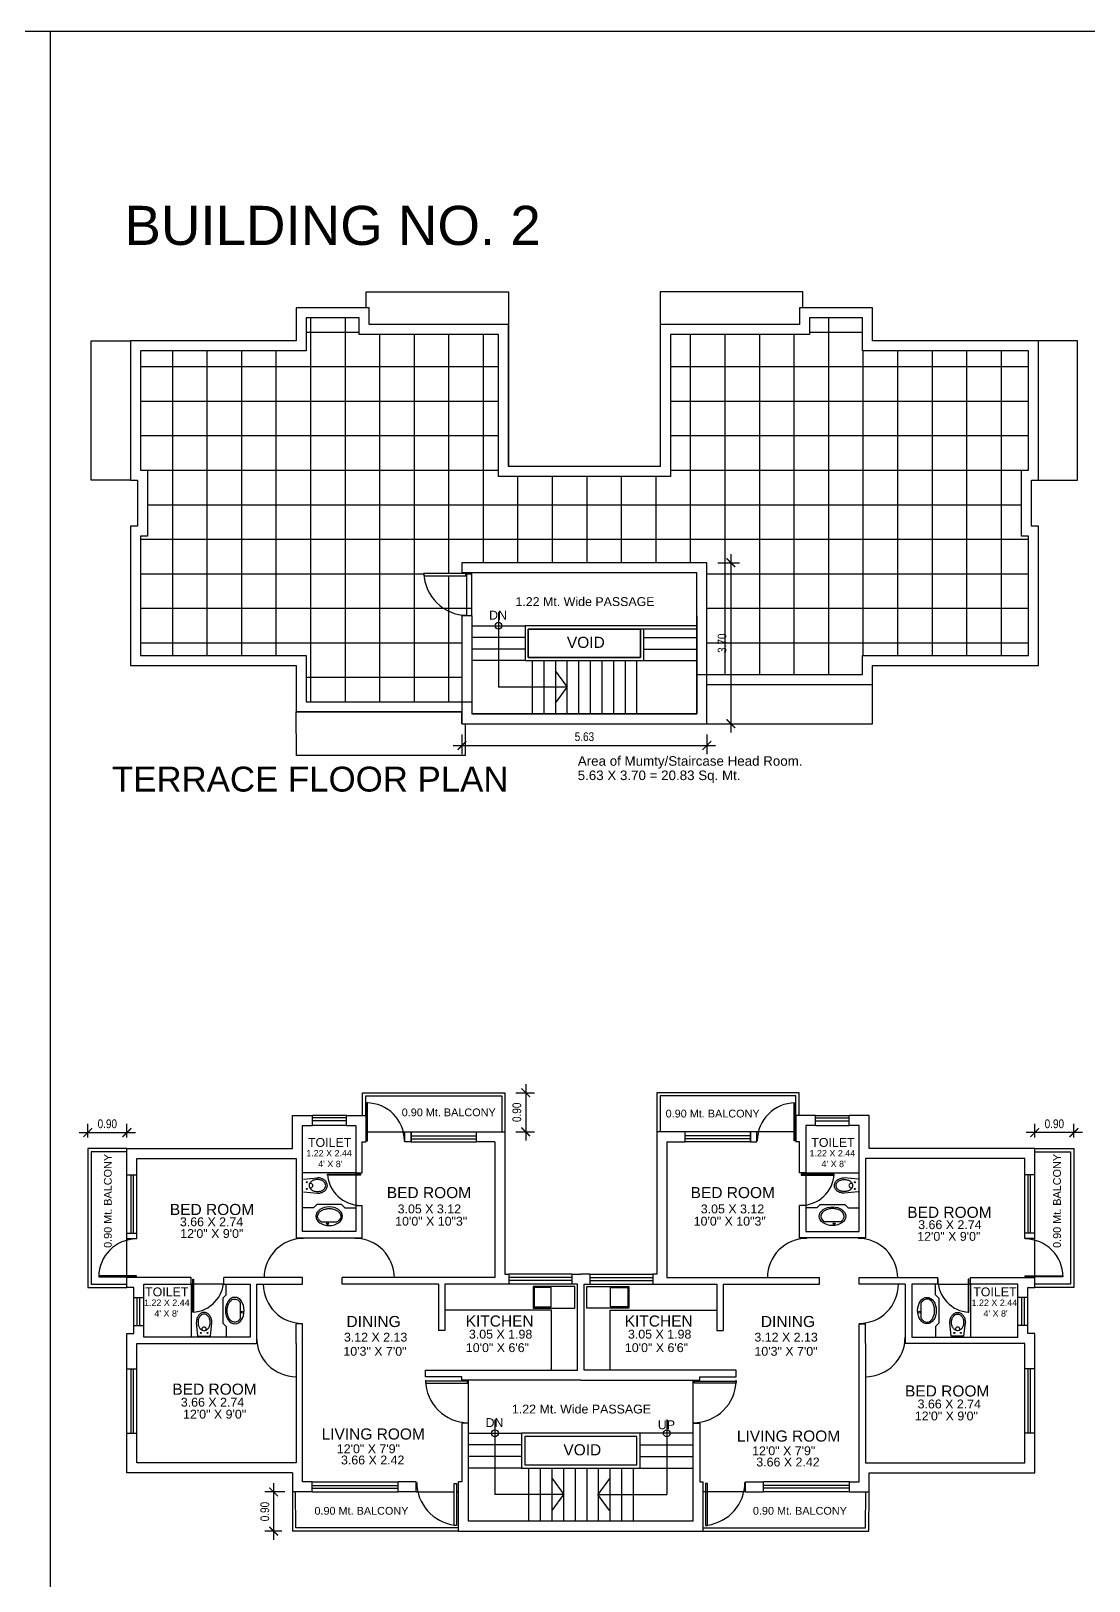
# Model space of a CAD drawing. Header units: metres. Extents: x -1441 to -394, y -133 to 518.
# Drawn here: x -1024.91 to -1000.59, y -32.35 to 3.29 of the extents above; entities that cross this region are included whole.
import ezdxf

# ---------------------------------------------------------------- set-up
doc = ezdxf.new("R2010")
doc.units = ezdxf.units.M
doc.header["$LTSCALE"] = 25.4
doc.header["$PDMODE"] = 3
doc.layers.get('0').update_dxf_attribs({"linetype": 'CONTINUOUS'})
doc.layers.get('DEFPOINTS').update_dxf_attribs({"linetype": 'CONTINUOUS'})
doc.layers.add('FUR', color=1, linetype='CONTINUOUS')
doc.styles.get("Standard").update_dxf_attribs({"font": 'ARIALN.TTF'})
doc.styles.add('STYLE3', font='arial.ttf')
doc.dimstyles.get("Standard").update_dxf_attribs({"dimscale": 0, "dimtxt": 0.2, "dimasz": 0.2, "dimexe": 0.2, "dimexo": 0.25, "dimgap": 0.1, "dimtad": 1, "dimtoh": 1, "dimzin": 0, "dimdsep": 46, "dimtxsty": 'Standard', "dimblk1": 'ARCHTICK', "dimblk2": 'ARCHTICK', "dimsah": 1, "dimcen": 0, "dimdle": 0.2, "dimclrd": 8, "dimclre": 8, "dimclrt": 3, "dimadec": 0, "dimazin": 0, "dimtfac": 1, "dimtmove": 0, "dimatfit": 3, "dimldrblk": 'ARCHTICK', "dimfxl": 25.4, "dimfrac": 1, "dimtolj": 1, "dimtzin": 0, "dimarcsym": 0})

# ---------------------------------------------------------------- blocks, each defined once
blk = doc.blocks.new('_ARCHTICK')
at = {"color": 0, "linetype": 'ByBlock', "const_width": 0.15}
blk.add_lwpolyline([(-0.5, -0.5), (0.5, 0.5)], dxfattribs=at)
blk = doc.blocks.new('*D144')
at = {"color": 8, "lineweight": -2, "transparency": 16777216}
for p, q in [((-1019.33, -30.104), (-1019.33, -31.404)), ((-1019.073, -30.304), (-1019.53, -30.304)), ((-1019.142, -31.204), (-1019.53, -31.204))]:
    blk.add_line(p, q, dxfattribs=at)
at = {"layer": 'DEFPOINTS', "color": 0, "transparency": 16777216}
for p in [(-1018.823, -30.304), (-1019.33, -31.204), (-1018.892, -31.204)]:
    blk.add_point(p, dxfattribs=at)
at = {"color": 8, "lineweight": -2, "transparency": 16777216, "xscale": 0.2, "yscale": 0.2, "zscale": 0.2}
for p, rotation in [((-1019.33, -30.304), 90), ((-1019.33, -31.204), 270)]:
    blk.add_blockref('_ARCHTICK', p, dxfattribs=dict(at, rotation=rotation))
at = {"color": 146, "transparency": 16777216, "insert": (-1019.532, -30.754), "char_height": 0.2, "attachment_point": 5, "rotation": 90}
blk.add_mtext('\\A1;0.90', dxfattribs=at)
blk = doc.blocks.new('*D185')
at = {"color": 8, "lineweight": -2, "transparency": 16777216}
for p, q in [((-1023.802, -22.04), (-1022.502, -22.04)), ((-1023.602, -22.153), (-1023.602, -21.84)), ((-1022.702, -22.153), (-1022.702, -21.84))]:
    blk.add_line(p, q, dxfattribs=at)
at = {"layer": 'DEFPOINTS', "color": 0, "transparency": 16777216}
for p in [(-1022.702, -22.04), (-1023.602, -22.403), (-1022.702, -22.403)]:
    blk.add_point(p, dxfattribs=at)
at = {"color": 8, "lineweight": -2, "transparency": 16777216, "xscale": 0.2, "yscale": 0.2, "zscale": 0.2, "rotation": 180}
blk.add_blockref('_ARCHTICK', (-1023.602, -22.04), dxfattribs=at)
at = {"color": 8, "lineweight": -2, "transparency": 16777216, "xscale": 0.2, "yscale": 0.2, "zscale": 0.2}
blk.add_blockref('_ARCHTICK', (-1022.702, -22.04), dxfattribs=at)
at = {"color": 146, "transparency": 16777216, "insert": (-1023.152, -21.838), "char_height": 0.2, "attachment_point": 5}
blk.add_mtext('\\A1;0.90', dxfattribs=at)
blk = doc.blocks.new('*D186')
at = {"color": 8, "lineweight": -2, "transparency": 16777216}
for p, q in [((-1000.732, -22.04), (-1002.032, -22.04)), ((-1001.832, -22.153), (-1001.832, -21.84)), ((-1000.932, -22.153), (-1000.932, -21.84))]:
    blk.add_line(p, q, dxfattribs=at)
at = {"layer": 'DEFPOINTS', "color": 0, "transparency": 16777216}
for p in [(-1001.832, -22.04), (-1001.832, -22.403), (-1000.932, -22.403)]:
    blk.add_point(p, dxfattribs=at)
at = {"color": 8, "lineweight": -2, "transparency": 16777216, "xscale": 0.2, "yscale": 0.2, "zscale": 0.2, "rotation": 180}
blk.add_blockref('_ARCHTICK', (-1001.832, -22.04), dxfattribs=at)
at = {"color": 8, "lineweight": -2, "transparency": 16777216, "xscale": 0.2, "yscale": 0.2, "zscale": 0.2}
blk.add_blockref('_ARCHTICK', (-1000.932, -22.04), dxfattribs=at)
at = {"color": 146, "transparency": 16777216, "insert": (-1001.382, -21.838), "char_height": 0.2, "attachment_point": 5}
blk.add_mtext('\\A1;0.90', dxfattribs=at)
blk = doc.blocks.new('*D189')
at = {"color": 8, "lineweight": -2, "transparency": 16777216}
for p, q in [((-1013.535, -20.923), (-1013.535, -22.223)), ((-1013.762, -21.123), (-1013.335, -21.123)), ((-1013.762, -22.023), (-1013.335, -22.023))]:
    blk.add_line(p, q, dxfattribs=at)
at = {"layer": 'DEFPOINTS', "color": 0, "transparency": 16777216}
for p in [(-1014.012, -21.123), (-1014.012, -22.023), (-1013.535, -22.023)]:
    blk.add_point(p, dxfattribs=at)
at = {"color": 8, "lineweight": -2, "transparency": 16777216, "xscale": 0.2, "yscale": 0.2, "zscale": 0.2}
for p, rotation in [((-1013.535, -21.123), 90), ((-1013.535, -22.023), 270)]:
    blk.add_blockref('_ARCHTICK', p, dxfattribs=dict(at, rotation=rotation))
at = {"color": 146, "transparency": 16777216, "insert": (-1013.738, -21.573), "char_height": 0.2, "attachment_point": 5, "rotation": 90}
blk.add_mtext('\\A1;0.90', dxfattribs=at)
blk = doc.blocks.new('*D217')
at = {"color": 8, "lineweight": -2, "transparency": 16777216}
for p, q in [((-1015.2, -13.139), (-1009.17, -13.139)), ((-1015, -12.887), (-1015, -13.339)), ((-1009.37, -12.887), (-1009.37, -13.339))]:
    blk.add_line(p, q, dxfattribs=at)
at = {"layer": 'DEFPOINTS', "color": 0, "transparency": 16777216}
for p in [(-1015, -12.637), (-1009.37, -12.637), (-1009.37, -13.139)]:
    blk.add_point(p, dxfattribs=at)
at = {"color": 8, "lineweight": -2, "transparency": 16777216, "xscale": 0.2, "yscale": 0.2, "zscale": 0.2, "rotation": 180}
blk.add_blockref('_ARCHTICK', (-1015, -13.139), dxfattribs=at)
at = {"color": 8, "lineweight": -2, "transparency": 16777216, "xscale": 0.2, "yscale": 0.2, "zscale": 0.2}
blk.add_blockref('_ARCHTICK', (-1009.37, -13.139), dxfattribs=at)
at = {"color": 3, "transparency": 16777216, "insert": (-1012.185, -12.937), "char_height": 0.2, "attachment_point": 5}
blk.add_mtext('\\A1;5.63', dxfattribs=at)
blk = doc.blocks.new('*D218')
at = {"color": 8, "lineweight": -2, "transparency": 16777216}
for p, q in [((-1008.819, -8.736), (-1008.819, -12.837)), ((-1009.12, -8.936), (-1008.619, -8.936)), ((-1009.12, -12.637), (-1008.619, -12.637))]:
    blk.add_line(p, q, dxfattribs=at)
at = {"layer": 'DEFPOINTS', "color": 0, "transparency": 16777216}
for p in [(-1009.37, -8.936), (-1009.37, -12.637), (-1008.819, -12.637)]:
    blk.add_point(p, dxfattribs=at)
at = {"color": 8, "lineweight": -2, "transparency": 16777216, "xscale": 0.2, "yscale": 0.2, "zscale": 0.2}
for p, rotation in [((-1008.819, -8.936), 90), ((-1008.819, -12.637), 270)]:
    blk.add_blockref('_ARCHTICK', p, dxfattribs=dict(at, rotation=rotation))
at = {"color": 3, "transparency": 16777216, "insert": (-1009.021, -10.787), "char_height": 0.2, "attachment_point": 5, "rotation": 90}
blk.add_mtext('\\A1;3.70', dxfattribs=at)

msp = doc.modelspace()

# ---------------------------------------------------------------- hatches: boundary and pattern name
h = msp.add_hatch()
h.set_pattern_fill('ANSI37', color=9, scale=0.25, angle=45)
h.set_pattern_definition([(90, (-617.6312, 17.0046), (-0.79375, 2e-16), []), (180, (-617.6312, 17.0046), (-2e-16, -0.79375), [])])
h.paths.add_polyline_path([(-1015.87, -9.236), (-1014.91, -9.236), (-1014.91, -9.187), (-1015.873, -9.187, 0.012218)], flags=16)
h.paths.add_polyline_path([(-1001.98, -11.066), (-1001.98, -8.326), (-1002.14, -8.326), (-1002.14, -6.806), (-1001.98, -6.806), (-1001.98, -4.066), (-1005.79, -4.066), (-1005.79, -3.306), (-1007.01, -3.306), (-1007.01, -3.686), (-1010.21, -3.686), (-1010.21, -6.956), (-1012.185, -6.956), (-1014.16, -6.956), (-1014.16, -3.686), (-1017.36, -3.686), (-1017.36, -3.306), (-1018.58, -3.306), (-1018.58, -4.066), (-1022.39, -4.066), (-1022.39, -6.806), (-1022.23, -6.806), (-1022.23, -8.326), (-1022.39, -8.326), (-1022.39, -11.066), (-1018.58, -11.066), (-1018.58, -12.136), (-1015, -12.136), (-1015, -10.156), (-1014.77, -10.156), (-1014.77, -9.166), (-1015, -9.166), (-1015, -8.936), (-1009.37, -8.936), (-1009.37, -11.507), (-1005.79, -11.507), (-1005.79, -11.066)])

# ---------------------------------------------------------------- linework, layer by layer
msp.add_line((-1024.457, -54.579), (-1024.457, 3.291))
at = {"color": 7}
for p, q in [((-1013.93, -3.456), (-1013.93, -6.726)), ((-1010.44, -3.456), (-1010.44, -6.726)), ((-1001.75, -3.836), (-1005.56, -3.836)), ((-1014.77, -10.156), (-1015, -10.156)), ((-1009.6, -10.156), (-1009.6, -12.407)), ((-1010.895, -11.112), (-1010.895, -10.461)), ((-1005.56, -11.296), (-1001.832, -11.296)), ((-1009.37, -12.637), (-1009.37, -11.737)), ((-1009.37, -11.737), (-1005.56, -11.737)), ((-1015, -12.366), (-1018.81, -12.366)), ((-1015, -12.637), (-1015, -12.366)), ((-1009.6, -12.407), (-1014.77, -12.407)), ((-1015, -12.637), (-1009.37, -12.637)), ((-1018.892, -22.403), (-1018.892, -21.643)), ((-1018.892, -21.643), (-1018.434, -21.643)), ((-1018.434, -21.873), (-1018.434, -21.643)), ((-1017.658, -21.643), (-1017.212, -21.643)), ((-1017.658, -21.873), (-1017.658, -21.643)), ((-1017.212, -21.643), (-1017.212, -22.253)), ((-1006.876, -21.643), (-1007.322, -21.643)), ((-1007.322, -21.643), (-1007.322, -22.253)), ((-1006.876, -21.873), (-1006.876, -21.643)), ((-1005.642, -21.643), (-1006.1, -21.643)), ((-1006.1, -21.873), (-1006.1, -21.643)), ((-1005.642, -22.403), (-1005.642, -21.643)), ((-1014.662, -22.023), (-1014.012, -22.023)), ((-1014.662, -22.253), (-1014.662, -22.023)), ((-1014.012, -22.023), (-1014.012, -25.293)), ((-1010.522, -22.023), (-1010.522, -25.293)), ((-1009.872, -22.023), (-1010.522, -22.023)), ((-1009.872, -22.253), (-1009.872, -22.023)), ((-1022.702, -23.009), (-1022.702, -22.403)), ((-1022.702, -22.403), (-1018.892, -22.403)), ((-1017.292, -22.253), (-1017.212, -22.253)), ((-1014.242, -22.253), (-1014.662, -22.253)), ((-1010.292, -22.253), (-1009.872, -22.253)), ((-1007.242, -22.253), (-1007.322, -22.253)), ((-1001.832, -22.403), (-1005.642, -22.403)), ((-1001.832, -23.009), (-1001.832, -22.403)), ((-1022.702, -23.009), (-1022.472, -23.009)), ((-1017.442, -22.963), (-1017.292, -22.963)), ((-1007.092, -22.963), (-1007.242, -22.963)), ((-1001.832, -23.009), (-1002.062, -23.009)), ((-1017.442, -23.713), (-1017.292, -23.713)), ((-1007.092, -23.713), (-1007.242, -23.713)), ((-1018.228, -24.095), (-1017.875, -24.095)), ((-1006.305, -24.095), (-1006.658, -24.095)), ((-1022.702, -25.603), (-1022.702, -24.356)), ((-1022.702, -24.356), (-1022.472, -24.356)), ((-1022.702, -24.473), (-1022.472, -24.473)), ((-1022.472, -24.473), (-1022.472, -24.356)), ((-1001.832, -24.356), (-1002.062, -24.356)), ((-1002.062, -24.473), (-1002.062, -24.356)), ((-1001.832, -24.473), (-1002.062, -24.473)), ((-1001.832, -25.334), (-1001.832, -24.356)), ((-1014.012, -25.293), (-1013.92, -25.293)), ((-1013.92, -25.293), (-1013.92, -25.523)), ((-1012.472, -25.293), (-1012.267, -25.293)), ((-1012.472, -25.293), (-1012.472, -25.523)), ((-1012.061, -25.293), (-1012.267, -25.293)), ((-1012.061, -25.293), (-1012.061, -25.523)), ((-1010.522, -25.293), (-1010.614, -25.293)), ((-1010.614, -25.293), (-1010.614, -25.523)), ((-1022.542, -25.603), (-1022.702, -25.603)), ((-1022.542, -25.832), (-1022.542, -25.603)), ((-1021.222, -25.523), (-1021.222, -25.373)), ((-1020.472, -25.523), (-1020.472, -25.373)), ((-1019.722, -25.523), (-1019.722, -26.893)), ((-1017.752, -25.523), (-1017.752, -25.373)), ((-1015.542, -25.523), (-1017.752, -25.523)), ((-1015.542, -25.523), (-1015.542, -26.593)), ((-1008.992, -25.523), (-1006.782, -25.523)), ((-1008.992, -25.523), (-1008.992, -26.593)), ((-1006.782, -25.523), (-1006.782, -25.373)), ((-1004.812, -25.523), (-1004.812, -26.893)), ((-1004.062, -25.523), (-1004.062, -25.373)), ((-1003.312, -25.523), (-1003.312, -25.373)), ((-1001.992, -25.832), (-1001.992, -25.603)), ((-1001.992, -25.603), (-1001.832, -25.603)), ((-1001.832, -25.603), (-1001.832, -25.354)), ((-1020.091, -26.31), (-1020.091, -25.957)), ((-1004.443, -26.31), (-1004.443, -25.957)), ((-1022.702, -27.469), (-1022.702, -26.663)), ((-1022.702, -26.663), (-1022.542, -26.663)), ((-1022.542, -26.663), (-1022.542, -26.475)), ((-1022.542, -26.475), (-1022.312, -26.475)), ((-1018.662, -26.441), (-1018.812, -26.441)), ((-1018.812, -26.893), (-1018.812, -26.441)), ((-1018.662, -30.074), (-1018.662, -26.441)), ((-1015.392, -26.593), (-1015.542, -26.593)), ((-1009.142, -26.593), (-1008.992, -26.593)), ((-1005.872, -30.074), (-1005.872, -26.441)), ((-1005.872, -26.441), (-1005.722, -26.441)), ((-1005.722, -26.893), (-1005.722, -26.441)), ((-1001.992, -26.475), (-1002.222, -26.475)), ((-1001.992, -26.663), (-1001.992, -26.475)), ((-1001.832, -26.663), (-1001.992, -26.663)), ((-1001.832, -27.469), (-1001.832, -26.663)), ((-1022.702, -27.469), (-1022.472, -27.469)), ((-1015.002, -27.733), (-1015.002, -27.653)), ((-1012.267, -27.733), (-1015.002, -27.733)), ((-1012.267, -27.733), (-1009.532, -27.733)), ((-1009.532, -27.733), (-1009.532, -27.653)), ((-1001.832, -27.469), (-1002.062, -27.469)), ((-1015.002, -28.723), (-1015.002, -30.074)), ((-1014.852, -28.723), (-1015.002, -28.723)), ((-1014.852, -30.974), (-1014.852, -28.723)), ((-1009.682, -28.723), (-1009.532, -28.723)), ((-1009.682, -30.974), (-1009.682, -28.723)), ((-1009.532, -28.723), (-1009.532, -30.074)), ((-1022.702, -29.863), (-1022.702, -28.948)), ((-1022.702, -28.948), (-1022.472, -28.948)), ((-1001.832, -28.948), (-1002.062, -28.948)), ((-1001.832, -29.863), (-1001.832, -28.948)), ((-1018.892, -29.863), (-1022.702, -29.863)), ((-1018.892, -29.863), (-1018.892, -30.304)), ((-1005.642, -29.863), (-1001.832, -29.863)), ((-1018.445, -30.074), (-1018.662, -30.074)), ((-1018.445, -30.304), (-1018.445, -30.074)), ((-1016.054, -30.074), (-1016.463, -30.074)), ((-1016.463, -30.304), (-1016.463, -30.074)), ((-1016.054, -30.304), (-1016.054, -30.074)), ((-1015.082, -31.204), (-1015.082, -30.074)), ((-1015.002, -30.074), (-1015.082, -30.074)), ((-1009.532, -30.074), (-1009.452, -30.074)), ((-1009.452, -31.204), (-1009.452, -30.074)), ((-1008.479, -30.304), (-1008.479, -30.074)), ((-1008.479, -30.074), (-1008.071, -30.074)), ((-1008.071, -30.304), (-1008.071, -30.074)), ((-1006.089, -30.074), (-1005.872, -30.074)), ((-1006.089, -30.304), (-1006.089, -30.074)), ((-1018.445, -30.304), (-1018.892, -30.304)), ((-1016.054, -30.304), (-1016.463, -30.304)), ((-1009.452, -31.204), (-1009.452, -30.304)), ((-1008.479, -30.304), (-1008.071, -30.304)), ((-1009.682, -30.974), (-1014.852, -30.974)), ((-1015.082, -31.204), (-1009.452, -31.204))]:
    msp.add_line(p, q, dxfattribs=at)
at = {"color": 8}
for p, q in [((-1014.885, -10.156), (-1014.885, -9.166)), ((-1014.77, -10.156), (-1014.77, -9.166)), ((-1014.77, -10.386), (-1013.55, -10.386)), ((-1013.55, -10.653), (-1014.77, -10.653)), ((-1010.82, -10.653), (-1009.6, -10.653)), ((-1013.55, -10.92), (-1014.77, -10.92)), ((-1010.82, -10.92), (-1009.6, -10.92)), ((-1013.55, -11.187), (-1014.77, -11.187)), ((-1013.387, -11.187), (-1013.387, -12.407)), ((-1013.12, -11.187), (-1013.12, -12.407)), ((-1012.853, -11.187), (-1012.853, -12.407)), ((-1012.586, -11.187), (-1012.586, -12.407)), ((-1012.319, -11.187), (-1012.319, -12.407)), ((-1012.052, -11.187), (-1012.052, -12.407)), ((-1011.785, -11.187), (-1011.785, -12.407)), ((-1011.518, -11.187), (-1011.518, -12.407)), ((-1011.251, -11.187), (-1011.251, -12.407)), ((-1010.984, -11.187), (-1010.984, -12.407)), ((-1010.82, -11.187), (-1009.6, -11.187)), ((-1009.445, -12.637), (-1005.566, -12.637)), ((-1014.925, -13.367), (-1018.804, -13.367)), ((-1017.658, -21.643), (-1018.434, -21.643)), ((-1006.876, -21.643), (-1006.1, -21.643)), ((-1017.658, -21.873), (-1018.434, -21.873)), ((-1017.212, -22.023), (-1016.312, -22.023)), ((-1016.166, -22.253), (-1016.166, -22.023)), ((-1008.368, -22.253), (-1008.368, -22.023)), ((-1007.364, -22.023), (-1008.222, -22.023)), ((-1007.322, -22.023), (-1007.343, -22.023)), ((-1006.876, -21.873), (-1006.1, -21.873)), ((-1022.702, -24.356), (-1022.702, -23.009)), ((-1022.472, -24.356), (-1022.472, -23.009)), ((-1017.442, -22.963), (-1018.662, -22.963)), ((-1017.442, -22.963), (-1017.442, -23.713)), ((-1007.092, -22.963), (-1007.092, -23.713)), ((-1007.092, -22.963), (-1005.872, -22.963)), ((-1002.062, -24.356), (-1002.062, -23.009)), ((-1001.832, -24.356), (-1001.832, -23.009)), ((-1018.414, -23.767), (-1018.662, -23.767)), ((-1018.414, -23.767), (-1018.338, -23.691)), ((-1017.766, -23.691), (-1018.338, -23.691)), ((-1017.69, -23.767), (-1017.766, -23.691)), ((-1017.69, -23.767), (-1017.442, -23.767)), ((-1006.844, -23.767), (-1007.092, -23.767)), ((-1006.844, -23.767), (-1006.768, -23.691)), ((-1006.768, -23.691), (-1006.196, -23.691)), ((-1006.12, -23.767), (-1006.196, -23.691)), ((-1006.12, -23.767), (-1005.872, -23.767)), ((-1012.472, -25.293), (-1013.92, -25.293)), ((-1012.061, -25.293), (-1010.614, -25.293)), ((-1020.472, -25.523), (-1021.222, -25.523)), ((-1021.222, -25.523), (-1021.222, -26.743)), ((-1020.418, -25.771), (-1020.418, -25.523)), ((-1012.472, -25.523), (-1013.92, -25.523)), ((-1012.061, -25.523), (-1010.614, -25.523)), ((-1004.115, -25.771), (-1004.115, -25.523)), ((-1004.062, -25.523), (-1003.312, -25.523)), ((-1003.312, -25.523), (-1003.312, -26.743)), ((-1022.542, -26.475), (-1022.542, -25.832)), ((-1022.312, -26.475), (-1022.312, -25.832)), ((-1020.418, -25.771), (-1020.495, -25.847)), ((-1020.495, -25.847), (-1020.495, -26.419)), ((-1004.115, -25.771), (-1004.039, -25.847)), ((-1004.039, -25.847), (-1004.039, -26.419)), ((-1002.222, -26.475), (-1002.222, -25.832)), ((-1001.992, -26.475), (-1001.992, -25.832)), ((-1020.418, -26.496), (-1020.495, -26.419)), ((-1020.418, -26.496), (-1020.418, -26.743)), ((-1004.115, -26.496), (-1004.039, -26.419)), ((-1004.115, -26.496), (-1004.115, -26.743)), ((-1022.702, -28.948), (-1022.702, -27.469)), ((-1022.472, -28.948), (-1022.472, -27.469)), ((-1014.852, -28.723), (-1014.852, -27.733)), ((-1009.682, -28.723), (-1009.682, -27.733)), ((-1002.062, -28.948), (-1002.062, -27.469)), ((-1001.832, -28.948), (-1001.832, -27.469)), ((-1014.852, -28.953), (-1013.632, -28.953)), ((-1013.632, -29.22), (-1014.852, -29.22)), ((-1009.682, -28.953), (-1010.902, -28.953)), ((-1009.682, -28.953), (-1010.902, -28.953)), ((-1010.902, -29.22), (-1009.682, -29.22)), ((-1013.632, -29.487), (-1014.852, -29.487)), ((-1010.902, -29.487), (-1009.682, -29.487)), ((-1013.632, -29.754), (-1014.852, -29.754)), ((-1013.468, -29.754), (-1013.468, -30.974)), ((-1013.201, -29.754), (-1013.201, -30.974)), ((-1012.934, -29.754), (-1012.934, -30.974)), ((-1012.667, -29.754), (-1012.667, -30.974)), ((-1012.4, -29.754), (-1012.4, -30.974)), ((-1012.133, -29.754), (-1012.133, -30.974)), ((-1011.866, -29.754), (-1011.866, -30.974)), ((-1011.599, -29.754), (-1011.599, -30.974)), ((-1011.332, -29.754), (-1011.332, -30.974)), ((-1011.065, -29.754), (-1011.065, -30.974)), ((-1010.902, -29.754), (-1009.682, -29.754)), ((-1018.445, -30.074), (-1016.463, -30.074)), ((-1006.089, -30.074), (-1008.071, -30.074)), ((-1018.892, -30.304), (-1018.892, -31.204)), ((-1018.445, -30.304), (-1016.463, -30.304)), ((-1016.054, -30.304), (-1015.177, -30.304)), ((-1015.128, -30.304), (-1015.082, -30.304)), ((-1008.479, -30.304), (-1009.452, -30.304)), ((-1006.089, -30.304), (-1008.071, -30.304)), ((-1015.082, -31.204), (-1018.892, -31.204)), ((-1009.168, -31.204), (-1005.648, -31.204))]:
    msp.add_line(p, q, dxfattribs=at)
at = {"color": 1}
for p, q in [((-1014.16, -10.071), (-1014.16, -11.797)), ((-1012.847, -11.429), (-1012.579, -11.797)), ((-1012.579, -11.797), (-1014.16, -11.797)), ((-1012.847, -12.165), (-1012.579, -11.797)), ((-1014.242, -28.639), (-1014.242, -30.364)), ((-1010.292, -28.639), (-1010.292, -30.364)), ((-1012.928, -29.996), (-1012.661, -30.364)), ((-1011.605, -29.996), (-1011.873, -30.364)), ((-1012.661, -30.364), (-1014.242, -30.364)), ((-1012.928, -30.732), (-1012.661, -30.364)), ((-1011.873, -30.364), (-1010.292, -30.364)), ((-1011.605, -30.732), (-1011.873, -30.364))]:
    msp.add_line(p, q, dxfattribs=at)
at = {"color": 5}
for p, q in [((-1017.658, -21.703), (-1018.434, -21.703)), ((-1006.876, -21.703), (-1006.1, -21.703)), ((-1017.658, -21.773), (-1018.434, -21.773)), ((-1006.876, -21.773), (-1006.1, -21.773)), ((-1022.604, -24.356), (-1022.604, -23.009)), ((-1022.548, -24.356), (-1022.548, -23.009)), ((-1001.986, -24.356), (-1001.986, -23.009)), ((-1001.929, -24.356), (-1001.929, -23.009)), ((-1012.472, -25.375), (-1013.92, -25.375)), ((-1012.472, -25.444), (-1013.92, -25.444)), ((-1012.061, -25.375), (-1010.614, -25.375)), ((-1012.061, -25.444), (-1010.614, -25.444)), ((-1022.467, -26.475), (-1022.467, -25.832)), ((-1022.406, -26.475), (-1022.406, -25.832)), ((-1002.127, -26.475), (-1002.127, -25.832)), ((-1002.067, -26.475), (-1002.067, -25.832)), ((-1022.602, -28.948), (-1022.602, -27.469)), ((-1022.548, -28.948), (-1022.548, -27.469)), ((-1001.985, -28.948), (-1001.985, -27.469)), ((-1001.932, -28.948), (-1001.932, -27.469)), ((-1018.445, -30.153), (-1016.463, -30.153)), ((-1018.445, -30.219), (-1016.463, -30.219)), ((-1006.089, -30.153), (-1008.071, -30.153)), ((-1006.089, -30.219), (-1008.071, -30.219))]:
    msp.add_line(p, q, dxfattribs=at)
at = {"lineweight": 30}
msp.add_lwpolyline([(-970.228, 3.291), (-970.228, -54.579), (-1053.411, -54.579), (-1053.411, 3.291)], close=True, dxfattribs=at)
at = {"color": 8}
for points in [[(-1017.205, -3.076), (-1017.205, -2.706), (-1013.93, -2.706), (-1013.93, -3.456)], [(-1007.165, -3.076), (-1007.165, -2.706), (-1010.44, -2.706), (-1010.44, -3.456)], [(-1022.62, -7.036), (-1023.52, -7.036), (-1023.52, -3.836), (-1022.62, -3.836)], [(-1001.75, -7.036), (-1000.85, -7.036), (-1000.85, -3.836), (-1001.75, -3.836)], [(-1009.37, -12.637), (-1005.566, -12.637), (-1005.56, -11.737)], [(-1014.925, -12.637), (-1014.925, -13.367), (-1018.804, -13.367), (-1018.81, -12.366)], [(-1017.287, -21.643), (-1017.287, -21.123), (-1014.012, -21.123), (-1014.012, -22.023)], [(-1017.212, -21.643), (-1017.212, -21.198), (-1014.087, -21.198), (-1014.087, -22.023)], [(-1007.247, -21.643), (-1007.247, -21.123), (-1010.522, -21.123), (-1010.522, -22.023)], [(-1007.322, -21.643), (-1007.322, -21.198), (-1010.447, -21.198), (-1010.447, -22.023)], [(-1016.166, -22.023), (-1014.662, -22.023)], [(-1008.368, -22.023), (-1009.872, -22.023)], [(-1022.702, -22.403), (-1023.602, -22.403), (-1023.602, -25.603), (-1022.702, -25.603)], [(-1016.166, -22.253), (-1014.662, -22.253)], [(-1008.368, -22.253), (-1009.872, -22.253)], [(-1001.832, -22.403), (-1000.932, -22.403), (-1000.932, -25.603), (-1001.832, -25.603)], [(-1022.702, -22.483), (-1023.522, -22.483), (-1023.522, -25.523), (-1022.702, -25.523)], [(-1001.832, -22.483), (-1001.012, -22.483), (-1001.012, -25.523), (-1001.832, -25.523)], [(-1012.942, -27.503), (-1012.942, -26.123), (-1015.392, -26.123)], [(-1011.592, -27.503), (-1011.592, -26.123), (-1009.142, -26.123)], [(-1015.088, -31.129), (-1018.817, -31.129), (-1018.823, -30.304)], [(-1009.452, -31.204), (-1005.648, -31.204), (-1005.642, -30.304)], [(-1009.452, -31.129), (-1005.722, -31.129), (-1005.717, -30.304)]]:
    msp.add_lwpolyline(points, dxfattribs=at)
at = {"color": 7}
for points in [[(-1009.37, -11.737), (-1005.56, -11.737), (-1005.56, -11.296), (-1001.75, -11.296), (-1001.75, -8.096), (-1001.91, -8.096), (-1001.91, -7.036), (-1001.75, -7.036), (-1001.75, -3.836), (-1005.56, -3.836), (-1005.56, -3.076), (-1007.24, -3.076), (-1007.24, -3.456), (-1010.44, -3.456), (-1010.44, -6.726), (-1012.185, -6.726), (-1013.93, -6.726), (-1013.93, -3.456), (-1017.13, -3.456), (-1017.13, -3.076), (-1018.81, -3.076), (-1018.81, -3.836), (-1022.62, -3.836), (-1022.62, -7.036), (-1022.46, -7.036), (-1022.46, -8.096), (-1022.62, -8.096), (-1022.62, -11.296), (-1018.81, -11.296), (-1018.81, -12.366), (-1015, -12.366), (-1015, -12.637), (-1009.37, -12.637), (-1009.37, -11.737)], [(-1009.6, -11.507), (-1005.79, -11.507), (-1005.79, -11.066), (-1001.98, -11.066), (-1001.98, -8.326), (-1002.14, -8.326), (-1002.14, -6.806), (-1001.98, -6.806), (-1001.98, -4.066), (-1005.79, -4.066), (-1005.79, -3.306), (-1007.01, -3.306), (-1007.01, -3.686), (-1010.21, -3.686), (-1010.21, -6.956), (-1012.185, -6.956), (-1014.16, -6.956), (-1014.16, -3.686), (-1017.36, -3.686), (-1017.36, -3.306), (-1018.58, -3.306), (-1018.58, -4.066), (-1022.39, -4.066), (-1022.39, -6.806), (-1022.23, -6.806), (-1022.23, -8.326), (-1022.39, -8.326), (-1022.39, -11.066), (-1018.58, -11.066), (-1018.58, -12.136), (-1014.77, -12.136), (-1014.77, -12.407), (-1009.6, -12.407)], [(-1017.191, -22.226), (-1017.17, -22.226), (-1017.17, -21.358), (-1017.191, -21.358)], [(-1007.343, -22.226), (-1007.364, -22.226), (-1007.364, -21.358), (-1007.343, -21.358)], [(-1016.312, -22.023), (-1016.166, -22.023), (-1016.166, -22.253), (-1016.312, -22.253)], [(-1008.222, -22.023), (-1008.368, -22.023), (-1008.368, -22.253), (-1008.222, -22.253)], [(-1017.33, -22.996), (-1017.33, -23.017), (-1018.09, -23.017), (-1018.09, -22.996)], [(-1007.204, -22.996), (-1007.204, -23.017), (-1006.443, -23.017), (-1006.443, -22.996)], [(-1022.481, -25.354), (-1022.481, -25.334), (-1023.349, -25.334), (-1023.349, -25.354)], [(-1021.189, -25.411), (-1021.168, -25.411), (-1021.168, -26.172), (-1021.189, -26.172)], [(-1003.345, -25.411), (-1003.365, -25.411), (-1003.365, -26.172), (-1003.345, -26.172)], [(-1002.052, -25.354), (-1002.052, -25.334), (-1001.185, -25.334), (-1001.185, -25.354)], [(-1010.902, -28.953), (-1013.632, -28.953), (-1013.632, -29.754), (-1010.902, -29.754)], [(-1010.977, -29.028), (-1013.557, -29.028), (-1013.557, -29.679), (-1010.977, -29.679)], [(-1015.128, -30.109), (-1015.128, -31.072), (-1015.177, -31.072), (-1015.177, -30.109)], [(-1009.405, -30.109), (-1009.405, -31.072), (-1009.357, -31.072), (-1009.357, -30.109)]]:
    msp.add_lwpolyline(points, close=True, dxfattribs=at)
at = {"color": 8}
for points in [[(-1014.91, -9.187), (-1015.873, -9.187), (-1015.873, -9.236), (-1014.91, -9.236)], [(-1012.402, -25.578), (-1013.367, -25.578), (-1013.367, -26.077), (-1012.402, -26.077)], [(-1012.95, -25.604), (-1013.344, -25.604), (-1013.344, -26.049), (-1012.95, -26.049)], [(-1012.132, -25.578), (-1011.166, -25.578), (-1011.166, -26.077), (-1012.132, -26.077)], [(-1011.584, -25.604), (-1011.19, -25.604), (-1011.19, -26.049), (-1011.584, -26.049)], [(-1014.876, -27.755), (-1015.839, -27.755), (-1015.839, -27.803), (-1014.876, -27.803)], [(-1009.658, -27.755), (-1008.695, -27.755), (-1008.695, -27.803), (-1009.658, -27.803)]]:
    msp.add_lwpolyline(points, close=True, dxfattribs=at)
at = {"color": 7}
for points in [[(-1015, -10.156), (-1015, -12.637), (-1009.37, -12.637), (-1009.37, -8.936), (-1015, -8.936), (-1015, -9.166)], [(-1014.77, -10.156), (-1014.77, -12.407), (-1009.6, -12.407), (-1009.6, -9.166), (-1015, -9.166)], [(-1009.6, -10.386), (-1013.55, -10.386), (-1013.55, -11.187), (-1010.82, -11.187), (-1010.82, -10.461)], [(-1009.6, -10.461), (-1013.475, -10.461), (-1013.475, -11.112), (-1010.895, -11.112)], [(-1017.442, -23.713), (-1017.442, -24.313), (-1018.662, -24.313), (-1018.662, -21.873), (-1018.434, -21.873)], [(-1017.658, -21.873), (-1017.442, -21.873), (-1017.442, -22.963)], [(-1007.092, -23.713), (-1007.092, -24.313), (-1005.872, -24.313), (-1005.872, -21.873), (-1006.1, -21.873)], [(-1006.876, -21.873), (-1007.092, -21.873), (-1007.092, -22.963)], [(-1014.242, -22.253), (-1014.242, -25.373), (-1017.752, -25.373)], [(-1017.292, -22.963), (-1017.292, -22.253)], [(-1010.292, -22.253), (-1010.292, -25.373), (-1006.782, -25.373)], [(-1007.242, -22.963), (-1007.242, -22.253)], [(-1022.472, -23.009), (-1022.472, -22.633), (-1018.812, -22.633), (-1018.812, -24.463), (-1017.292, -24.463)], [(-1002.062, -23.319), (-1002.062, -22.633), (-1005.722, -22.633), (-1005.722, -24.463), (-1007.242, -24.463)], [(-1017.292, -24.463), (-1017.292, -23.713)], [(-1007.242, -24.463), (-1007.242, -23.713)], [(-1021.222, -25.373), (-1022.702, -25.373)], [(-1022.542, -25.832), (-1022.312, -25.832), (-1022.312, -25.523), (-1021.222, -25.523)], [(-1020.472, -25.523), (-1019.872, -25.523), (-1019.872, -26.743), (-1022.312, -26.743), (-1022.312, -26.475)], [(-1019.722, -25.523), (-1018.662, -25.523), (-1018.662, -25.373), (-1020.472, -25.373)], [(-1015.002, -27.653), (-1015.839, -27.653), (-1015.839, -27.503), (-1012.342, -27.503), (-1012.342, -25.523), (-1012.472, -25.523)], [(-1013.92, -25.523), (-1015.392, -25.523), (-1015.392, -26.593)], [(-1009.532, -27.653), (-1008.695, -27.653), (-1008.695, -27.503), (-1012.192, -27.503), (-1012.192, -25.523), (-1012.061, -25.523)], [(-1010.614, -25.523), (-1009.142, -25.523), (-1009.142, -26.593)], [(-1004.812, -25.523), (-1005.872, -25.523), (-1005.872, -25.373), (-1004.062, -25.373)], [(-1004.062, -25.523), (-1004.662, -25.523), (-1004.662, -26.743), (-1002.222, -26.743), (-1002.222, -26.475)], [(-1003.312, -25.373), (-1001.832, -25.373)], [(-1001.992, -25.832), (-1002.222, -25.832), (-1002.222, -25.523), (-1003.312, -25.523)], [(-1018.812, -26.893), (-1018.812, -29.633), (-1022.472, -29.633), (-1022.472, -28.948)], [(-1022.472, -27.469), (-1022.472, -26.893), (-1019.722, -26.893)], [(-1005.722, -26.893), (-1005.722, -29.633), (-1002.062, -29.633), (-1002.062, -28.948)], [(-1002.062, -27.469), (-1002.062, -26.893), (-1004.812, -26.893)], [(-1006.089, -30.304), (-1005.642, -30.304), (-1005.642, -29.863)]]:
    msp.add_lwpolyline(points, dxfattribs=at)
at = {"color": 1}
msp.add_lwpolyline([(-1013.475, -10.461), (-1010.895, -10.461), (-1010.895, -11.112), (-1013.475, -11.112)], close=True, dxfattribs=at)
at = {"color": 5}
for points in [[(-1016.166, -22.112), (-1014.662, -22.112)], [(-1016.166, -22.181), (-1014.662, -22.181)], [(-1008.368, -22.112), (-1009.872, -22.112)], [(-1008.368, -22.181), (-1009.872, -22.181)]]:
    msp.add_lwpolyline(points, dxfattribs=at)
at = {"color": 1}
for centre in [(-1014.16, -10.386), (-1014.242, -28.953), (-1010.292, -28.953)]:
    msp.add_circle(centre, 0.0788, dxfattribs=at)
at = {"color": 7}
for centre in [(-1018.09, -24.135), (-1006.444, -24.135), (-1020.05, -26.171), (-1004.484, -26.171)]:
    msp.add_circle(centre, 0.0217, dxfattribs=at)
at = {"color": 8}
for centre, radius, start, end in [((-1014.884, -9.155), 0.989, 180.7983, 270), ((-1017.191, -22.226), 0.868, 0, 90), ((-1007.343, -22.226), 0.868, 90, 180), ((-1017.33, -22.951), 0.762, 183.3602, 270), ((-1007.204, -22.951), 0.762, 270, 356.6398), ((-1022.481, -25.354), 0.868, 90, 180), ((-1018.645, -25.378), 0.905, 90, 180), ((-1017.459, -25.378), 0.905, 0, 90), ((-1007.075, -25.378), 0.905, 90, 180), ((-1005.889, -25.378), 0.905, 0, 90), ((-1002.052, -25.354), 0.868, 0, 90), ((-1021.234, -25.411), 0.762, 273.3602, 0), ((-1018.662, -25.523), 0.905, 180, 270), ((-1005.872, -25.523), 0.905, 270, 0), ((-1003.3, -25.411), 0.762, 180, 266.6398), ((-1018.812, -26.743), 0.91, 180, 270), ((-1005.722, -26.743), 0.91, 270, 0), ((-1014.849, -27.722), 0.989, 180.7983, 270), ((-1009.684, -27.722), 0.989, 270, 359.2017), ((-1015.049, -30.083), 0.989, 180, 262.5997), ((-1009.485, -30.083), 0.989, 277.4003, 0)]:
    msp.add_arc(centre, radius, start, end, dxfattribs=at)
at = {"color": 7, "extrusion": (0, 0, -1)}
for centre, major_axis in [((-1018.052, -23.963), (-0.305, 0)), ((-1020.222, -26.133), (0, -0.305))]:
    msp.add_ellipse(centre, major_axis=major_axis, ratio=0.7038, dxfattribs=at)
at = {"color": 7}
for centre, major_axis in [((-1006.482, -23.963), (0.305, 0)), ((-1004.311, -26.133), (0, -0.305))]:
    msp.add_ellipse(centre, major_axis=major_axis, ratio=0.7038, dxfattribs=at)
for points in [[(-1018.228, -24.095), (-1018.239, -24.088), (-1018.249, -24.081), (-1018.276, -24.059), (-1018.29, -24.043), (-1018.31, -24.011), (-1018.315, -23.994), (-1018.318, -23.973), (-1018.319, -23.968), (-1018.319, -23.963), (-1018.319, -23.946), (-1018.315, -23.93), (-1018.3, -23.897), (-1018.289, -23.881), (-1018.258, -23.85), (-1018.239, -23.837), (-1018.194, -23.813), (-1018.169, -23.804), (-1018.115, -23.791), (-1018.087, -23.787), (-1018.03, -23.786), (-1018.001, -23.789), (-1017.946, -23.8), (-1017.92, -23.809), (-1017.874, -23.831), (-1017.854, -23.844), (-1017.821, -23.874), (-1017.808, -23.89), (-1017.791, -23.922), (-1017.786, -23.939), (-1017.784, -23.972), (-1017.787, -23.989), (-1017.799, -24.022), (-1017.81, -24.038), (-1017.838, -24.068), (-1017.855, -24.082), (-1017.875, -24.095)], [(-1006.305, -24.095), (-1006.294, -24.088), (-1006.284, -24.081), (-1006.258, -24.059), (-1006.244, -24.043), (-1006.224, -24.011), (-1006.218, -23.994), (-1006.215, -23.973), (-1006.215, -23.968), (-1006.215, -23.963), (-1006.215, -23.946), (-1006.219, -23.93), (-1006.234, -23.897), (-1006.245, -23.881), (-1006.276, -23.85), (-1006.295, -23.837), (-1006.339, -23.813), (-1006.364, -23.804), (-1006.418, -23.791), (-1006.447, -23.787), (-1006.504, -23.786), (-1006.533, -23.789), (-1006.588, -23.8), (-1006.613, -23.809), (-1006.66, -23.831), (-1006.68, -23.844), (-1006.713, -23.874), (-1006.725, -23.89), (-1006.742, -23.922), (-1006.747, -23.939), (-1006.749, -23.972), (-1006.747, -23.989), (-1006.734, -24.022), (-1006.724, -24.038), (-1006.696, -24.068), (-1006.679, -24.082), (-1006.658, -24.095)], [(-1020.091, -26.31), (-1020.097, -26.321), (-1020.104, -26.331), (-1020.126, -26.358), (-1020.142, -26.371), (-1020.174, -26.391), (-1020.191, -26.397), (-1020.212, -26.4), (-1020.217, -26.4), (-1020.222, -26.4), (-1020.239, -26.4), (-1020.255, -26.396), (-1020.288, -26.382), (-1020.305, -26.37), (-1020.335, -26.34), (-1020.349, -26.32), (-1020.372, -26.276), (-1020.382, -26.251), (-1020.395, -26.197), (-1020.398, -26.168), (-1020.399, -26.111), (-1020.396, -26.082), (-1020.385, -26.028), (-1020.376, -26.002), (-1020.354, -25.956), (-1020.341, -25.935), (-1020.312, -25.903), (-1020.296, -25.89), (-1020.263, -25.873), (-1020.246, -25.868), (-1020.213, -25.866), (-1020.197, -25.868), (-1020.164, -25.881), (-1020.147, -25.891), (-1020.117, -25.919), (-1020.103, -25.937), (-1020.091, -25.957)], [(-1004.443, -26.31), (-1004.436, -26.321), (-1004.429, -26.331), (-1004.408, -26.358), (-1004.392, -26.371), (-1004.359, -26.391), (-1004.343, -26.397), (-1004.321, -26.4), (-1004.316, -26.4), (-1004.311, -26.4), (-1004.295, -26.4), (-1004.278, -26.396), (-1004.245, -26.382), (-1004.229, -26.37), (-1004.199, -26.34), (-1004.185, -26.32), (-1004.162, -26.276), (-1004.152, -26.251), (-1004.139, -26.197), (-1004.135, -26.168), (-1004.135, -26.111), (-1004.137, -26.082), (-1004.149, -26.028), (-1004.157, -26.002), (-1004.179, -25.956), (-1004.193, -25.935), (-1004.222, -25.903), (-1004.238, -25.89), (-1004.271, -25.873), (-1004.287, -25.868), (-1004.32, -25.866), (-1004.337, -25.868), (-1004.37, -25.881), (-1004.386, -25.891), (-1004.417, -25.919), (-1004.431, -25.937), (-1004.443, -25.957)]]:
    msp.add_open_spline(points, degree=3, knots=[5.409552, 5.409552, 5.409552, 5.409552, 5.571743, 5.571743, 5.881284, 5.881284, 6.190826, 6.190826, 6.283185, 6.283185, 6.283185, 6.592727, 6.592727, 6.902268, 6.902268, 7.211809, 7.211809, 7.52135, 7.52135, 7.830892, 7.830892, 8.140433, 8.140433, 8.449974, 8.449974, 8.759516, 8.759516, 9.069057, 9.069057, 9.378598, 9.378598, 9.688139, 9.688139, 9.997681, 9.997681, 10.298369, 10.298369, 10.298369, 10.298369], dxfattribs=at)
at = {"layer": 'FUR', "color": 7}
for p, q in [((-1018.64, -23.112), (-1018.323, -23.08)), ((-1005.893, -23.112), (-1006.211, -23.08)), ((-1018.64, -23.404), (-1018.323, -23.436)), ((-1005.893, -23.404), (-1006.211, -23.436)), ((-1021.073, -26.722), (-1021.105, -26.404)), ((-1021.073, -26.722), (-1020.781, -26.722)), ((-1020.781, -26.722), (-1020.75, -26.404)), ((-1003.752, -26.722), (-1003.784, -26.404)), ((-1003.46, -26.722), (-1003.752, -26.722)), ((-1003.46, -26.722), (-1003.428, -26.404))]:
    msp.add_line(p, q, dxfattribs=at)
for points in [[(-1018.132, -23.258, 0.122953), (-1018.144, -23.21, 0.105488), (-1018.185, -23.162, 0.087567), (-1018.245, -23.13, 0.078075), (-1018.323, -23.118, 0.078075), (-1018.401, -23.13, 0.087567), (-1018.461, -23.162, 0.105488), (-1018.501, -23.21, 0.122953), (-1018.513, -23.258, 0.122953), (-1018.501, -23.305, 0.105488), (-1018.461, -23.353, 0.087567), (-1018.401, -23.385, 0.078075), (-1018.323, -23.397, 0.078075), (-1018.245, -23.385, 0.087567), (-1018.185, -23.353, 0.105488), (-1018.144, -23.305, 0.122953)], [(-1006.401, -23.258, -0.122953), (-1006.389, -23.21, -0.105488), (-1006.349, -23.162, -0.087567), (-1006.289, -23.13, -0.078075), (-1006.211, -23.118, -0.078075), (-1006.133, -23.13, -0.087567), (-1006.073, -23.162, -0.105488), (-1006.032, -23.21, -0.122953), (-1006.02, -23.258, -0.122953), (-1006.032, -23.305, -0.105488), (-1006.073, -23.353, -0.087567), (-1006.133, -23.385, -0.078075), (-1006.211, -23.397, -0.078075), (-1006.289, -23.385, -0.087567), (-1006.349, -23.353, -0.105488), (-1006.389, -23.305, -0.122953)], [(-1020.927, -26.214, 0.122953), (-1020.975, -26.226, 0.105488), (-1021.023, -26.266, 0.087567), (-1021.055, -26.326, 0.078075), (-1021.067, -26.404, 0.078075), (-1021.055, -26.482, 0.087567), (-1021.023, -26.543, 0.105488), (-1020.975, -26.583, 0.122953), (-1020.927, -26.595, 0.122953), (-1020.88, -26.583, 0.105488), (-1020.832, -26.543, 0.087567), (-1020.8, -26.482, 0.078075), (-1020.788, -26.404, 0.078075), (-1020.8, -26.326, 0.087567), (-1020.832, -26.266, 0.105488), (-1020.88, -26.226, 0.122953)], [(-1003.606, -26.214, -0.122953), (-1003.559, -26.226, -0.105488), (-1003.511, -26.266, -0.087567), (-1003.479, -26.326, -0.078075), (-1003.467, -26.404, -0.078075), (-1003.479, -26.482, -0.087567), (-1003.511, -26.543, -0.105488), (-1003.559, -26.583, -0.122953), (-1003.606, -26.595, -0.122953), (-1003.654, -26.583, -0.105488), (-1003.702, -26.543, -0.087567), (-1003.734, -26.482, -0.078075), (-1003.746, -26.404, -0.078075), (-1003.734, -26.326, -0.087567), (-1003.702, -26.266, -0.105488), (-1003.654, -26.226, -0.122953)]]:
    msp.add_lwpolyline(points, format="xyb", close=True, dxfattribs=at)
for points in [[(-1018.094, -23.258, 0.122953), (-1018.111, -23.192, 0.105488), (-1018.161, -23.132, 0.087567), (-1018.233, -23.094, 0.078075), (-1018.323, -23.08, 0.078075)], [(-1006.439, -23.258, -0.122953), (-1006.423, -23.192, -0.105488), (-1006.373, -23.132, -0.087567), (-1006.301, -23.094, -0.078075), (-1006.211, -23.08, -0.078075)], [(-1018.323, -23.436, 0.078075), (-1018.233, -23.421, 0.087567), (-1018.161, -23.383, 0.105488), (-1018.111, -23.323, 0.122953), (-1018.094, -23.258, 0.122953)], [(-1006.211, -23.436, -0.078075), (-1006.301, -23.421, -0.087567), (-1006.373, -23.383, -0.105488), (-1006.423, -23.323, -0.122953), (-1006.439, -23.258, -0.122953)], [(-1020.927, -26.176, 0.122953), (-1020.993, -26.192, 0.105488), (-1021.053, -26.243, 0.087567), (-1021.091, -26.314, 0.078075), (-1021.105, -26.404, 0.078075)], [(-1020.75, -26.404, 0.078075), (-1020.764, -26.314, 0.087567), (-1020.802, -26.243, 0.105488), (-1020.862, -26.192, 0.122953), (-1020.927, -26.176, 0.122953)], [(-1003.784, -26.404, -0.078075), (-1003.77, -26.314, -0.087567), (-1003.732, -26.243, -0.105488), (-1003.672, -26.192, -0.122953), (-1003.606, -26.176, -0.122953)], [(-1003.606, -26.176, -0.122953), (-1003.541, -26.192, -0.105488), (-1003.481, -26.243, -0.087567), (-1003.443, -26.314, -0.078075), (-1003.428, -26.404, -0.078075)]]:
    msp.add_lwpolyline(points, format="xyb", dxfattribs=at)
for centre in [(-1018.564, -23.182), (-1018.564, -23.334), (-1005.97, -23.182), (-1005.97, -23.334), (-1021.004, -26.646), (-1020.851, -26.646), (-1003.682, -26.646), (-1003.53, -26.646)]:
    msp.add_circle(centre, 0.0122, dxfattribs=at)
for centre, start, end in [((-1018.479, -23.258), 242.4766, 117.5234), ((-1006.054, -23.258), 62.4766, 297.5234), ((-1020.927, -26.561), 332.4766, 207.5234), ((-1003.606, -26.561), 332.4766, 207.5234)]:
    msp.add_arc(centre, 0.0508, start, end, dxfattribs=at)

# ---------------------------------------------------------------- texts
at = {"color": 7, "style": 'STYLE3'}
for s, height, p in [('BUILDING NO. 2', 0.9, (-1022.759, -1.629)), ('Area of Mumty/Staircase Head Room.', 0.21962, (-1012.337, -13.604)), ('TERRACE FLOOR PLAN', 0.57292, (-1023.046, -14.198)), ('5.63 X 3.70 = 20.83 Sq. Mt.', 0.21962, (-1012.34, -13.934))]:
    msp.add_text(s, height=height, dxfattribs=at).set_placement(p)
at = {"color": 146, "style": 'STYLE3'}
for s, height, p in [('1.22 Mt. Wide PASSAGE', 0.20391, (-1013.77, -9.932)), ('DN', 0.2039, (-1014.377, -10.243)), ('VOID', 0.2549, (-1012.588, -10.894)), ('0.90 Mt. BALCONY', 0.17842, (-1016.385, -21.664)), ('0.90 Mt. BALCONY', 0.17842, (-1010.318, -21.692)), ('1.22 X 2.44', 0.14682, (-1018.579, -22.588)), ('TOILET', 0.2039, (-1018.54, -22.368)), ('1.22 X 2.44', 0.14682, (-1007.009, -22.588)), ('TOILET', 0.2039, (-1006.97, -22.368)), ("4' X 8'", 0.1468, (-1018.305, -22.834)), ("4' X 8'", 0.1468, (-1006.735, -22.834)), ('BED ROOM', 0.2549, (-1016.728, -23.547)), ('BED ROOM', 0.2549, (-1009.744, -23.547)), ('BED ROOM', 0.2549, (-1021.715, -23.935)), ('3.05 X 3.12', 0.20391, (-1016.478, -23.897)), ('3.05 X 3.12', 0.20391, (-1009.51, -23.897)), ('BED ROOM', 0.2549, (-1004.764, -24)), ('3.66 X 2.74', 0.20391, (-1021.484, -24.193)), ('10\'0" X 10"3"', 0.20391, (-1016.535, -24.179)), ('10\'0" X 10"3"', 0.20391, (-1009.673, -24.179)), ('3.66 X 2.74', 0.20391, (-1004.512, -24.259)), ('12\'0" X 9\'0"', 0.20391, (-1021.476, -24.463)), ('12\'0" X 9\'0"', 0.20391, (-1004.534, -24.528)), ('TOILET', 0.2039, (-1022.285, -25.805)), ('TOILET', 0.2039, (-1003.247, -25.805)), ('1.22 X 2.44', 0.14682, (-1022.309, -26.025)), ('1.22 X 2.44', 0.14682, (-1003.286, -26.025)), ("4' X 8'", 0.1468, (-1022.071, -26.272)), ('DINING', 0.2549, (-1017.655, -26.511)), ('KITCHEN', 0.2549, (-1014.915, -26.5)), ('KITCHEN', 0.2549, (-1011.259, -26.5)), ('DINING', 0.2549, (-1008.13, -26.511)), ("4' X 8'", 0.1468, (-1003.013, -26.272)), ('3.12 X 2.13', 0.20391, (-1017.713, -26.845)), ('3.05 X 1.98', 0.20391, (-1014.84, -26.777)), ('3.05 X 1.98', 0.20391, (-1011.184, -26.777)), ('3.12 X 2.13', 0.20391, (-1008.277, -26.845)), ('10\'3" X 7\'0"', 0.20391, (-1017.726, -27.171)), ('10\'0" X 6\'6"', 0.20391, (-1014.91, -27.087)), ('10\'0" X 6\'6"', 0.20391, (-1011.254, -27.087)), ('10\'3" X 7\'0"', 0.20391, (-1008.277, -27.171)), ('BED ROOM', 0.2549, (-1021.657, -28.067)), ('3.66 X 2.74', 0.20391, (-1021.463, -28.341)), ('BED ROOM', 0.2549, (-1004.815, -28.108)), ('12\'0" X 9\'0"', 0.20391, (-1021.412, -28.617)), ('1.22 Mt. Wide PASSAGE', 0.20391, (-1013.851, -28.499)), ('12\'0" X 9\'0"', 0.20391, (-1004.591, -28.658)), ('3.66 X 2.74', 0.20391, (-1004.526, -28.382)), ('LIVING ROOM', 0.25489, (-1018.227, -29.098)), ('DN', 0.2039, (-1014.458, -28.81)), ('UP', 0.2039, (-1010.498, -28.861)), ('12\'0" X 7\'9"', 0.20391, (-1017.876, -29.412)), ('VOID', 0.2549, (-1012.669, -29.461)), ('LIVING ROOM', 0.25489, (-1008.68, -29.145)), ('3.66 X 2.42', 0.20391, (-1017.781, -29.67)), ('12\'0" X 7\'9"', 0.20391, (-1008.329, -29.458)), ('3.66 X 2.42', 0.20391, (-1008.234, -29.717)), ('0.90 Mt. BALCONY', 0.17842, (-1018.391, -30.826)), ('0.90 Mt. BALCONY', 0.17842, (-1008.312, -30.826))]:
    msp.add_text(s, height=height, dxfattribs=at).set_placement(p)
for p in [(-1023.052, -24.691), (-1001.232, -24.691)]:
    msp.add_text('0.90 Mt. BALCONY', height=0.17842, rotation=90, dxfattribs=at).set_placement(p)

# ---------------------------------------------------------------- dimensions: what is measured, and where the dimension line sits
at = {"color": 8}
for base, p1, p2, angle, override, picture, middle in [((-1008.819, -12.637), (-1009.37, -8.936), (-1009.37, -12.637), 90, {"dimscale": 1}, '*D218', (-1009.021, -10.787)), ((-1013.535, -22.023), (-1014.012, -21.123), (-1014.012, -22.023), 90, {"dimscale": 1, "dimclrt": 146}, '*D189', (-1013.738, -21.573)), ((-1001.832, -22.04), (-1000.932, -22.403), (-1001.832, -22.403), 180, {"dimscale": 1, "dimclrt": 146}, '*D186', (-1001.382, -21.838)), ((-1019.33, -31.204), (-1018.823, -30.304), (-1018.892, -31.204), 90, {"dimscale": 1, "dimclrt": 146}, '*D144', (-1019.532, -30.754))]:
    dim = msp.add_linear_dim(base=base, p1=p1, p2=p2, angle=angle, dimstyle='Standard', override=override, dxfattribs=at)
    dim.commit()
    dim.dimension.update_dxf_attribs({"geometry": picture, "text_midpoint": middle})
for base, p1, p2, override, picture, middle in [((-1009.37, -13.139), (-1015, -12.637), (-1009.37, -12.637), {"dimscale": 1}, '*D217', (-1012.185, -12.937)), ((-1022.702, -22.04), (-1023.602, -22.403), (-1022.702, -22.403), {"dimscale": 1, "dimclrt": 146}, '*D185', (-1023.152, -21.838))]:
    dim = msp.add_linear_dim(base=base, p1=p1, p2=p2, dimstyle='Standard', override=override, dxfattribs=at)
    dim.commit()
    dim.dimension.update_dxf_attribs({"geometry": picture, "text_midpoint": middle})

doc.saveas('drawing.dxf')
